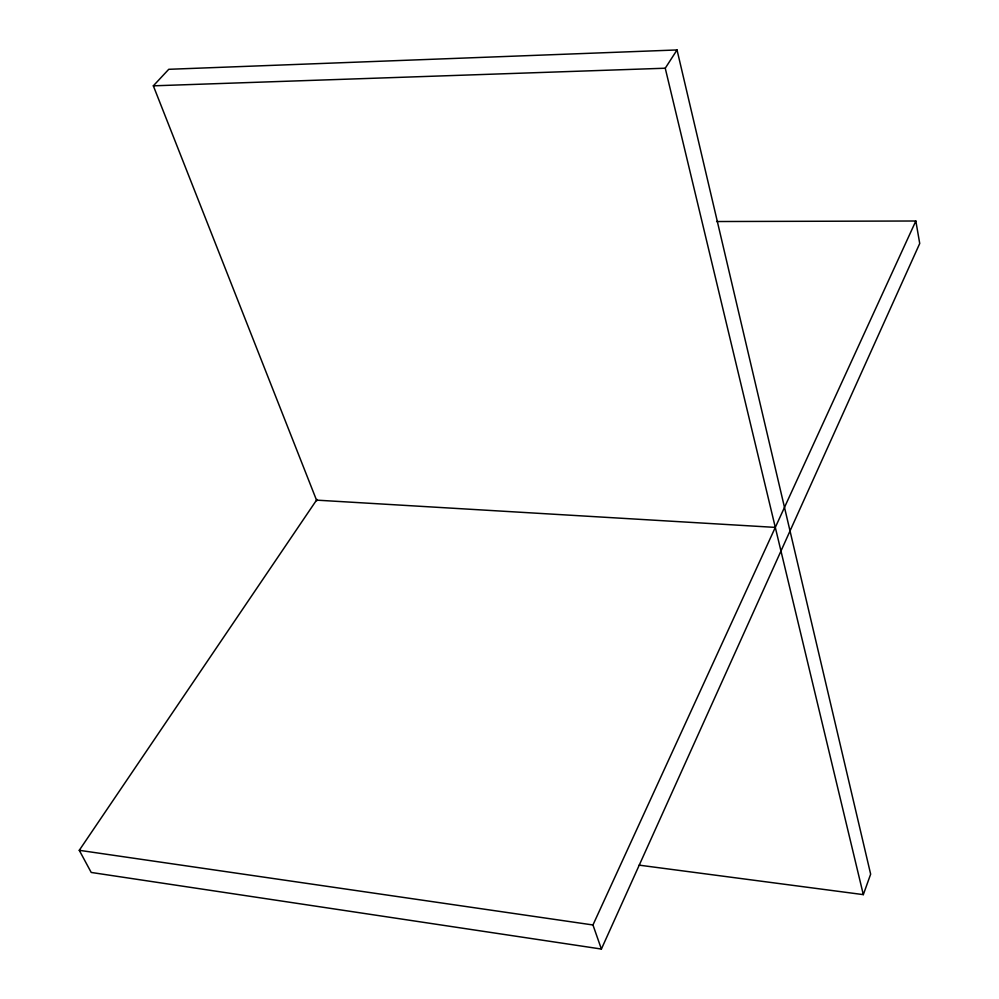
<?xml version="1.0" encoding="UTF-8"?>
<svg xmlns="http://www.w3.org/2000/svg" width="999" height="999" viewBox="0 0 999 999"><rect width="100%" height="100%" fill="white"/><g stroke="black" fill="none" stroke-linecap="round" stroke-linejoin="round"><path stroke-width="1.5" d="M639.148 865.146L863.323 894.629L870.653 874.162L677.035 49.95L168.756 69.306L153.334 85.827L316.783 500.811M317.008 499.425L79.271 850.311L91.209 872.452L601.386 949.05L919.729 243.481L915.833 221.004L716.595 221.528M601.386 949.05L592.956 924.974L915.833 221.004M863.323 894.629L665.247 68.219L677.035 49.95M153.334 85.827L665.247 68.219M316.521 500.137L775.299 527.397M79.271 850.311L592.956 924.974"/></g></svg>
